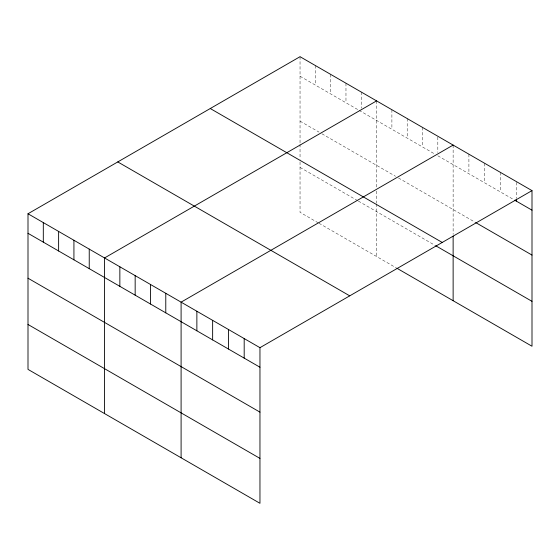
<?xml version="1.0" encoding="UTF-8"?>
<svg xmlns="http://www.w3.org/2000/svg" width="560" height="560" viewBox="0 0 560 560"><rect width="100%" height="100%" fill="white"/><g stroke="black" fill="none" stroke-linecap="round" stroke-linejoin="round"><path stroke-width="0.42" stroke-dasharray="2.8 2.1" d="M300.041 56.693L300.041 143.43M300.041 76.244L358.358 109.914M359.093 110.341L434.91 154.112M437.822 155.792L513.219 199.325M300.041 121.149L318.997 132.097M321.909 133.777L395.542 176.288M398.454 177.968L474.915 222.117M300.041 167.419L357.63 200.669M358.358 201.089L434.91 245.28M318.262 222.845L300.041 212.324L300.041 159.705M318.997 223.265L396.27 267.883M516.229 182.364L516.229 198.513M500.451 172.403L500.451 191.954M484.68 163.296L484.68 182.847M468.909 154.189L468.909 173.74M453.131 145.082L453.131 234.388M437.822 137.095L437.822 152.397M422.513 127.407L422.513 146.958M407.204 118.566L407.204 138.117M391.895 109.732L391.895 129.276M376.586 100.891L376.586 187.621M376.586 191.051L376.586 203.042M376.586 203.903L376.586 256.515M361.277 92.05L361.277 108.199M345.968 83.216L345.968 102.76M330.659 74.375L330.659 93.926M315.35 65.534L315.35 85.085M300.041 144.284L300.041 158.851"/><path stroke-width="0.84" d="M28 213.759L259.959 347.676L259.959 503.307L28 369.383L28 213.759L300.041 56.693L532 190.617L532 346.241L396.998 268.303M376.586 100.891L104.545 257.95L104.545 413.574M453.131 145.082L181.097 302.148L181.097 457.772M259.959 347.676L532 190.617M514.724 200.193L532 210.168M475.664 222.551L532 255.073M210.266 108.528L442.225 242.445M435.638 245.7L532 301.336M117.775 161.924L349.734 295.848M28 233.303L259.959 367.227M28 278.208L259.959 412.132M28 324.478L259.959 458.395M516.229 199.36L516.229 201.061M453.131 236.096L453.131 300.713M244.188 338.569L244.188 358.12M228.417 329.462L228.417 349.013M212.639 320.355L212.639 339.906M196.868 311.248L196.868 330.799M165.781 293.307L165.781 312.858M150.472 284.466L150.472 304.017M135.163 275.625L135.163 295.176M119.854 266.791L119.854 286.342M89.236 249.109L89.236 268.66M73.927 240.275L73.927 259.819M58.618 231.434L58.618 250.985M43.309 222.593L43.309 242.144"/></g></svg>
